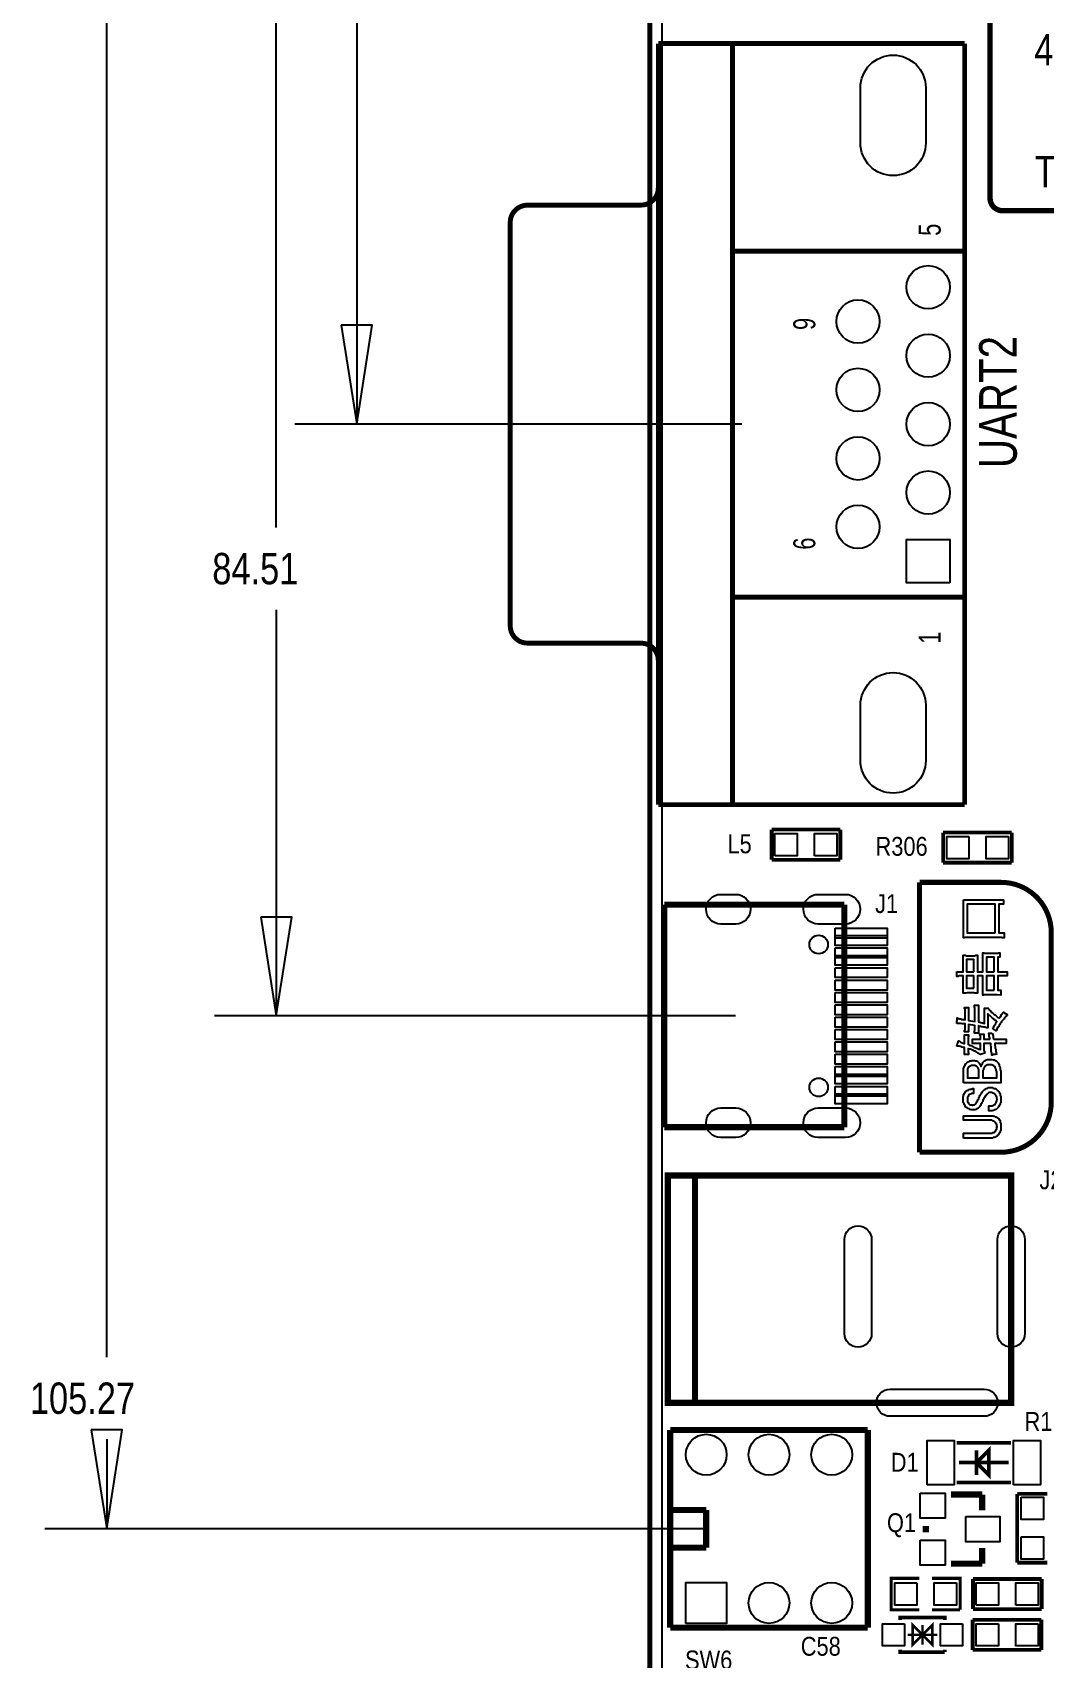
# Model space of a CAD drawing. Extents: x -25 to 204, y -24 to 158.
# Drawn here: x -25 to 16, y 9.5 to 75.3 of the extents above; entities that cross this region are included whole.
import ezdxf
from ezdxf.enums import TextEntityAlignment as Align

# ---------------------------------------------------------------- set-up
doc = ezdxf.new("R2010")
doc.units = 0
for name, color, linetype in [('BG_DESIGN_OUTLINE', 85, 'CONTINUOUS'), ('BG_DIMENSION', 2, 'CONTINUOUS'), ('BG_OUTLINE', 3, 'CONTINUOUS'), ('BG_SILKSCREEN_TOP', 7, 'CONTINUOUS'), ('PG_SILKSCREEN_TOP', 254, 'CONTINUOUS'), ('PIN_SOLDERMASK_TOP', 92, 'CONTINUOUS'), ('RD_SILKSCREEN_TOP', 7, 'CONTINUOUS'), ('RKI_ALL', 43, 'CONTINUOUS')]:
    doc.layers.add(name, color=color, linetype=linetype)

msp = doc.modelspace()

# ---------------------------------------------------------------- linework, layer by layer
at = {"layer": 'BG_DESIGN_OUTLINE'}
msp.add_lwpolyline([(0.007595, 117.940607), (0.007595, 2.004593, 0.414214), (2.039595, -0.027407), (173.975497, -0.027407, 0.414218), (176.007497, 2.004593), (176.007497, 117.940607, 0.414214), (173.975497, 119.972607), (2.039595, 119.972607, 0.414209)], format="xyb", close=True, dxfattribs=at)
at = {"layer": 'BG_DIMENSION'}
for points in [[(-21.980093, 21.654491), (-21.980093, 119.972607)], [(-15.116607, 55.225188), (-15.116607, 119.972607)], [(-11.859311, 80.148709), (-11.859311, 59.408593)], [(-12.4841, 63.408611), (-11.859311, 59.408593), (-11.234395, 63.408611), (-12.4841, 63.408611)], [(3.730498, 59.408593), (-14.359407, 59.408593)], [(-15.116607, 51.897788), (-15.116607, 35.458908)], [(-15.741396, 39.4589), (-15.116607, 35.458908), (-14.491691, 39.4589), (-15.741396, 39.4589)], [(3.480587, 35.458908), (-17.616703, 35.458908)], [(-22.605009, 18.704611), (-21.980093, 14.704593), (-21.355304, 18.704611), (-22.605009, 18.704611)], [(-21.980093, 18.327091), (-21.980093, 14.704593)], [(2.333498, 14.704593), (-24.480291, 14.704593)]]:
    msp.add_lwpolyline(points, dxfattribs=at)
at = {"layer": 'BG_OUTLINE', "const_width": 0.2032}
msp.add_lwpolyline([(0.007595, 117.940607), (0.007595, 2.004593, 0.414214), (2.039595, -0.027407), (173.975497, -0.027407, 0.414218), (176.007497, 2.004593), (176.007497, 117.940607, 0.414214), (173.975497, 119.972607), (2.039595, 119.972607, 0.414209), (0.007595, 117.940607)], format="xyb", dxfattribs=at)
at = {"layer": 'BG_SILKSCREEN_TOP'}
for points, const_width in [([(21.597595, 78.204593), (14.293291, 78.204593, 0.414184), (13.785291, 77.696593), (13.785291, 68.552593, 0.414204), (14.293291, 68.044593), (21.597595, 68.044593)], 0.219989), ([(14.231595, 40.866593, -0.414214), (16.263595, 38.834593)], 0.2032), ([(16.263595, 38.834593), (16.263595, 31.976593, -0.414218), (14.231595, 29.944593)], 0.2032)]:
    msp.add_lwpolyline(points, format="xyb", dxfattribs=dict(at, const_width=const_width))
at = {"layer": 'BG_SILKSCREEN_TOP', "const_width": 0.2032}
for points in [[(10.929595, 40.866593), (14.231595, 40.866593)], [(10.929595, 29.944593), (10.929595, 40.866593)], [(14.231595, 29.944593), (10.929595, 29.944593)]]:
    msp.add_lwpolyline(points, dxfattribs=at)
at = {"layer": 'BG_SILKSCREEN_TOP'}
for points in [[(12.715011, 40.158695), (12.754889, 40.158695), (12.794996, 40.158695), (12.834899, 40.158695), (12.875006, 40.158695), (12.934899, 40.158695), (12.974803, 40.158695), (13.015011, 40.158695), (13.054813, 40.158695), (13.074904, 40.158695), (13.994892, 40.158695), (14.034795, 40.158695), (14.074902, 40.158695), (14.114805, 40.158695), (14.154912, 40.158695), (14.214907, 40.158695), (14.254988, 40.158695), (14.294891, 40.158695), (14.334998, 40.158695), (14.334998, 39.978609), (14.134795, 39.978609), (14.134795, 38.818591), (14.35481, 38.818591), (14.35481, 38.618693), (14.314907, 38.618693), (14.2748, 38.618693), (14.234897, 38.638505), (14.19479, 38.638505), (14.134795, 38.638505), (14.094993, 38.638505), (14.054811, 38.638505), (14.015009, 38.638505), (13.994892, 38.638505), (13.074904, 38.638505), (13.034797, 38.638505), (12.994894, 38.638505), (12.954787, 38.638505), (12.894793, 38.638505), (12.854889, 38.638505), (12.814808, 38.638505), (12.774905, 38.638505), (12.734798, 38.618693), (12.715011, 38.618693)], [(13.994892, 38.818591), (13.994892, 39.978609), (12.854889, 39.978609), (12.854889, 38.818591)], [(12.434799, 37.258498), (12.475007, 37.238711), (12.514809, 37.238711), (12.554991, 37.238711), (12.594793, 37.238711), (12.654788, 37.238711), (12.694895, 37.238711), (12.694895, 37.918593), (12.734798, 37.918593), (12.774905, 37.918593), (12.834899, 37.898603), (12.875006, 37.898603), (12.914909, 37.898603), (12.954787, 37.898603), (12.974803, 37.898603), (13.034797, 37.898603), (13.074904, 37.898603), (13.114807, 37.898603), (13.154889, 37.898603), (13.214909, 37.918593), (13.25499, 37.918593), (13.274802, 37.918593), (13.274802, 37.238711), (13.494791, 37.238711), (13.494791, 38.018491), (13.534898, 38.018491), (13.574801, 37.998705), (13.614908, 37.998705), (13.674903, 37.998705), (13.715009, 37.998705), (13.754887, 37.998705), (13.814806, 37.998705), (13.854913, 37.998705), (13.914907, 37.998705), (13.954811, 37.998705), (13.994892, 37.998705), (14.034795, 37.998705), (14.094993, 37.998705), (14.134795, 38.018491), (14.175003, 38.018491), (14.175003, 37.838609), (14.094993, 37.838609), (14.094993, 37.238711), (14.134795, 37.238711), (14.19479, 37.238711), (14.234897, 37.238711), (14.2748, 37.238711), (14.334998, 37.238711), (14.374901, 37.238711), (14.415008, 37.238711), (14.454911, 37.238711), (14.475003, 37.238711), (14.475003, 37.078691), (14.434795, 37.078691), (14.374901, 37.078691), (14.334998, 37.078691), (14.294891, 37.078691), (14.254988, 37.078691), (14.214907, 37.078691), (14.154912, 37.078691), (14.114805, 37.078691), (14.094993, 37.078691), (14.094993, 36.498505), (14.214907, 36.498505), (14.214907, 36.298607), (14.054811, 36.318393), (13.994892, 36.318393), (13.934897, 36.318393), (13.875004, 36.318393), (13.814806, 36.318393), (13.754887, 36.318393), (13.715009, 36.318393), (13.674903, 36.318393), (13.634999, 36.318393), (13.594791, 36.318393), (13.554989, 36.318393), (13.534898, 36.318393), (13.514807, 36.298607), (13.494791, 36.298607), (13.494791, 37.078691), (13.274802, 37.078691), (13.274802, 36.378591), (13.214909, 36.378591), (13.175005, 36.378591), (13.134797, 36.398505), (13.094995, 36.398505), (13.034797, 36.398505), (12.994894, 36.398505), (12.974803, 36.398505), (12.934899, 36.398505), (12.894793, 36.398505), (12.854889, 36.398505), (12.794996, 36.378591), (12.754889, 36.378591), (12.715011, 36.378591), (12.694895, 36.378591), (12.694895, 37.078691), (12.654788, 37.078691), (12.61491, 37.078691), (12.554991, 37.078691), (12.514809, 37.078691), (12.475007, 37.0586), (12.434799, 37.0586)], [(13.134797, 37.238711), (13.134797, 37.738609), (12.834899, 37.738609), (12.834899, 37.238711)], [(13.954811, 37.238711), (13.954811, 37.838609), (13.634999, 37.838609), (13.634999, 37.238711)], [(13.134797, 36.578489), (13.134797, 37.078691), (12.834899, 37.078691), (12.834899, 36.578489)], [(13.954811, 36.498505), (13.954811, 37.078691), (13.634999, 37.078691), (13.634999, 36.498505)], [(12.434799, 35.158705), (12.434799, 35.198609), (12.434799, 35.23869), (12.45489, 35.278593), (12.45489, 35.318395), (12.45489, 35.378593), (12.475007, 35.358603), (12.514809, 35.358603), (12.554991, 35.338512), (12.594793, 35.338512), (12.635001, 35.318395), (12.694895, 35.318395), (12.754889, 35.318395), (12.774905, 35.298609), (12.774905, 35.578491), (12.774905, 35.618699), (12.774905, 35.658603), (12.774905, 35.718496), (12.754889, 35.758603), (12.754889, 35.798506), (12.914909, 35.798506), (12.914909, 35.758603), (12.914909, 35.718496), (12.914909, 35.678593), (12.914909, 35.638511), (12.914909, 35.578491), (12.914909, 35.278593), (13.175005, 35.23869), (13.175005, 35.678593), (13.175005, 35.738587), (13.175005, 35.778694), (13.154889, 35.818597), (13.154889, 35.858399), (13.154889, 35.898607), (13.314909, 35.898607), (13.314909, 35.858399), (13.314909, 35.818597), (13.314909, 35.778694), (13.314909, 35.738587), (13.314909, 35.678593), (13.314909, 35.218599), (13.554989, 35.158705), (13.554989, 35.778694), (13.715009, 35.778694), (13.715009, 35.758603), (13.754887, 35.718496), (13.774903, 35.678593), (13.814806, 35.658603), (13.834897, 35.618699), (13.854913, 35.598608), (13.894791, 35.578491), (13.914907, 35.558501), (13.954811, 35.518598), (13.994892, 35.498507), (14.015009, 35.478491), (14.054811, 35.438588), (14.094993, 35.398507), (14.154912, 35.378593), (14.175003, 35.398507), (14.19479, 35.418497), (14.214907, 35.438588), (14.234897, 35.478491), (14.254988, 35.518598), (14.294891, 35.578491), (14.334998, 35.618699), (14.374901, 35.598608), (14.394891, 35.558501), (14.434795, 35.538689), (14.475003, 35.518598), (14.494789, 35.498507), (14.454911, 35.478491), (14.434795, 35.438588), (14.415008, 35.418497), (14.374901, 35.378593), (14.35481, 35.338512), (14.314907, 35.298609), (14.294891, 35.278593), (14.254988, 35.23869), (14.234897, 35.198609), (14.19479, 35.158705), (14.175003, 35.118497), (14.154912, 35.078695), (14.134795, 35.038513), (14.094993, 34.998711), (14.074902, 34.958503), (14.054811, 34.918599), (14.054811, 34.878493), (14.034795, 34.858503), (13.994892, 34.878493), (13.954811, 34.898609), (13.914907, 34.938487), (13.894791, 34.958503), (13.914907, 34.958503), (13.914907, 34.978594), (13.934897, 35.018497), (13.954811, 35.058604), (13.974801, 35.098507), (14.015009, 35.158705), (14.034795, 35.218599), (14.054811, 35.23869), (14.034795, 35.258502), (13.994892, 35.278593), (13.974801, 35.298609), (13.934897, 35.318395), (13.914907, 35.358603), (13.875004, 35.378593), (13.834897, 35.418497), (13.794994, 35.458705), (13.754887, 35.478491), (13.715009, 35.518598), (13.694893, 35.538689), (13.694893, 34.978594), (13.634999, 34.978594), (13.574801, 34.998711), (13.534898, 34.998711), (13.475005, 35.018497), (13.434797, 35.018497), (13.394893, 35.038513), (13.354812, 35.038513), (13.335, 35.058604), (13.314909, 35.058604), (13.314909, 34.998711), (13.314909, 34.938487), (13.314909, 34.878493), (13.314909, 34.838589), (13.314909, 34.798508), (13.314909, 34.778696), (13.314909, 34.758605), (13.154889, 34.758605), (13.154889, 34.778696), (13.154889, 34.818599), (13.154889, 34.838589), (13.175005, 34.898609), (13.175005, 34.938487), (13.175005, 34.998711), (13.175005, 35.058604), (13.175005, 35.078695), (12.914909, 35.118497), (12.914909, 35.058604), (12.914909, 34.998711), (12.914909, 34.958503), (12.914909, 34.898609), (12.914909, 34.878493), (12.914909, 34.838589), (12.914909, 34.818599), (12.754889, 34.818599), (12.754889, 34.858503), (12.754889, 34.878493), (12.774905, 34.918599), (12.774905, 34.978594), (12.774905, 35.018497), (12.774905, 35.078695), (12.774905, 35.118497), (12.774905, 35.138589), (12.734798, 35.138589), (12.694895, 35.138589), (12.674905, 35.138589), (12.61491, 35.158705), (12.574803, 35.158705), (12.514809, 35.158705), (12.475007, 35.158705)], [(12.434799, 34.238692), (12.45489, 34.298611), (12.475007, 34.358605), (12.494793, 34.398509), (12.494793, 34.43859), (12.514809, 34.458707), (12.5349, 34.43859), (12.574803, 34.418499), (12.594793, 34.398509), (12.635001, 34.378595), (12.694895, 34.358605), (12.734798, 34.338489), (12.754889, 34.338489), (12.754889, 34.458707), (12.754889, 34.498509), (12.754889, 34.538691), (12.754889, 34.578493), (12.754889, 34.638488), (12.754889, 34.678595), (12.754889, 34.698711), (12.914909, 34.698711), (12.914909, 34.638488), (12.894793, 34.59861), (12.894793, 34.538691), (12.894793, 34.498509), (12.894793, 34.478493), (12.894793, 34.458707), (12.894793, 34.298611), (12.914909, 34.298611), (12.954787, 34.278595), (12.974803, 34.258504), (13.015011, 34.258504), (13.054813, 34.238692), (13.094995, 34.218601), (13.134797, 34.198611), (13.175005, 34.178494), (13.234899, 34.158707), (13.274802, 34.138591), (13.335, 34.118601), (13.394893, 34.098509), (13.394893, 34.338489), (13.335, 34.338489), (13.294893, 34.338489), (13.234899, 34.338489), (13.194792, 34.338489), (13.154889, 34.338489), (13.114807, 34.338489), (13.074904, 34.338489), (13.074904, 34.5186), (13.114807, 34.5186), (13.134797, 34.5186), (13.175005, 34.5186), (13.234899, 34.5186), (13.274802, 34.5186), (13.335, 34.5186), (13.394893, 34.5186), (13.394893, 34.558503), (13.394893, 34.59861), (13.394893, 34.638488), (13.374903, 34.698711), (13.374903, 34.718498), (13.534898, 34.718498), (13.534898, 34.678595), (13.534898, 34.638488), (13.534898, 34.59861), (13.534898, 34.538691), (13.534898, 34.5186), (13.774903, 34.5186), (13.774903, 34.558503), (13.754887, 34.59861), (13.754887, 34.638488), (13.754887, 34.678595), (13.734796, 34.738589), (13.734796, 34.758605), (13.774903, 34.758605), (13.834897, 34.758605), (13.875004, 34.738589), (13.894791, 34.738589), (13.894791, 34.718498), (13.894791, 34.678595), (13.914907, 34.638488), (13.914907, 34.578493), (13.934897, 34.538691), (13.934897, 34.5186), (13.994892, 34.5186), (14.054811, 34.5186), (14.114805, 34.5186), (14.154912, 34.5186), (14.19479, 34.5186), (14.254988, 34.5186), (14.294891, 34.5186), (14.334998, 34.5186), (14.374901, 34.5186), (14.394891, 34.5186), (14.434795, 34.5186), (14.434795, 34.338489), (14.394891, 34.338489), (14.334998, 34.338489), (14.294891, 34.338489), (14.254988, 34.338489), (14.19479, 34.338489), (14.154912, 34.338489), (14.114805, 34.338489), (14.074902, 34.338489), (14.034795, 34.338489), (13.994892, 34.338489), (13.974801, 34.338489), (13.974801, 34.278595), (13.994892, 34.218601), (13.994892, 34.158707), (14.015009, 34.098509), (14.015009, 34.058606), (14.015009, 34.018499), (14.034795, 33.978596), (14.034795, 33.958505), (14.034795, 33.938489), (14.054811, 33.918703), (13.994892, 33.898611), (13.954811, 33.898611), (13.914907, 33.898611), (13.875004, 33.878495), (13.854913, 33.878495), (13.854913, 33.898611), (13.854913, 33.938489), (13.854913, 33.958505), (13.834897, 33.998687), (13.834897, 34.038489), (13.834897, 34.098509), (13.834897, 34.138591), (13.834897, 34.198611), (13.814806, 34.258504), (13.814806, 34.318397), (13.814806, 34.338489), (13.534898, 34.338489), (13.534898, 34.278595), (13.534898, 34.238692), (13.534898, 34.178494), (13.534898, 34.138591), (13.534898, 34.078697), (13.554989, 34.038489), (13.554989, 34.018499), (13.554989, 33.978596), (13.574801, 33.958505), (13.394893, 33.898611), (13.374903, 33.918703), (13.335, 33.938489), (13.294893, 33.958505), (13.25499, 33.998687), (13.214909, 34.018499), (13.194792, 34.038489), (13.154889, 34.038489), (13.114807, 34.058606), (13.074904, 34.078697), (13.015011, 34.098509), (12.974803, 34.118601), (12.934899, 34.118601), (12.894793, 34.138591), (12.894793, 34.098509), (12.894793, 34.058606), (12.894793, 34.018499), (12.914909, 33.958505), (12.914909, 33.918703), (12.914909, 33.898611), (12.754889, 33.898611), (12.754889, 33.938489), (12.754889, 33.978596), (12.754889, 34.018499), (12.754889, 34.078697), (12.754889, 34.118601), (12.754889, 34.158707), (12.754889, 34.178494), (12.715011, 34.178494), (12.654788, 34.198611), (12.61491, 34.218601), (12.574803, 34.218601), (12.5349, 34.238692), (12.494793, 34.238692), (12.45489, 34.238692)], [(12.715011, 32.758609), (12.715011, 33.218603), (12.715011, 33.258506), (12.715011, 33.318399), (12.715011, 33.358607), (12.734798, 33.398511), (12.754889, 33.438592), (12.774905, 33.478495), (12.794996, 33.518602), (12.814808, 33.538693), (12.854889, 33.578495), (12.894793, 33.598612), (12.934899, 33.618703), (12.974803, 33.63849), (13.015011, 33.63849), (13.054813, 33.658607), (13.094995, 33.658607), (13.154889, 33.658607), (13.194792, 33.63849), (13.234899, 33.63849), (13.274802, 33.618703), (13.294893, 33.598612), (13.314909, 33.578495), (13.354812, 33.538693), (13.374903, 33.498511), (13.394893, 33.478495), (13.41501, 33.438592), (13.41501, 33.418501), (13.434797, 33.458709), (13.454888, 33.498511), (13.475005, 33.538693), (13.494791, 33.578495), (13.534898, 33.618703), (13.554989, 33.63849), (13.594791, 33.658607), (13.634999, 33.678597), (13.674903, 33.698688), (13.734796, 33.698688), (13.754887, 33.698688), (13.814806, 33.698688), (13.854913, 33.698688), (13.914907, 33.678597), (13.954811, 33.678597), (13.994892, 33.658607), (14.015009, 33.63849), (14.054811, 33.618703), (14.074902, 33.598612), (14.114805, 33.558505), (14.134795, 33.518602), (14.154912, 33.478495), (14.154912, 33.458709), (14.175003, 33.418501), (14.19479, 33.358607), (14.19479, 33.318399), (14.19479, 33.278597), (14.214907, 33.218603), (14.214907, 33.198587), (14.214907, 32.758609)], [(12.875006, 33.278597), (12.875006, 32.958507), (13.335, 32.958507), (13.335, 33.298613), (13.294893, 33.378597), (13.25499, 33.418501), (13.175005, 33.458709), (13.034797, 33.458709), (12.954787, 33.418501), (12.934899, 33.398511), (12.914909, 33.398511), (12.875006, 33.318399)], [(13.494791, 33.178496), (13.494791, 32.958507), (14.054811, 32.958507), (14.054811, 33.198587), (14.034795, 33.258506), (14.034795, 33.298613), (13.994892, 33.378597), (13.994892, 33.398511), (13.954811, 33.418501), (13.934897, 33.438592), (13.854913, 33.478495), (13.654811, 33.478495), (13.634999, 33.458709), (13.594791, 33.438592), (13.574801, 33.398511), (13.554989, 33.398511), (13.514807, 33.318399), (13.514807, 33.278597), (13.494791, 33.238694)], [(12.694895, 31.9786), (12.694895, 32.018503), (12.694895, 32.05861), (12.694895, 32.078701), (12.694895, 32.138595), (12.694895, 32.178498), (12.715011, 32.238696), (12.715011, 32.278599), (12.734798, 32.298589), (12.754889, 32.338493), (12.774905, 32.378599), (12.794996, 32.398487), (12.814808, 32.418503), (12.854889, 32.438594), (12.894793, 32.458711), (12.934899, 32.478497), (12.974803, 32.498513), (13.015011, 32.498513), (13.074904, 32.518604), (13.114807, 32.518604), (13.114807, 32.318503), (13.074904, 32.318503), (13.034797, 32.318503), (12.994894, 32.298589), (12.954787, 32.278599), (12.934899, 32.278599), (12.914909, 32.238696), (12.894793, 32.198589), (12.875006, 32.178498), (12.875006, 32.118605), (12.875006, 32.078701), (12.875006, 32.038493), (12.875006, 31.998691), (12.894793, 31.958509), (12.914909, 31.918707), (12.954787, 31.878499), (12.994894, 31.858509), (13.034797, 31.858509), (13.074904, 31.838595), (13.114807, 31.858509), (13.154889, 31.858509), (13.194792, 31.89859), (13.214909, 31.89859), (13.214909, 31.918707), (13.234899, 31.938493), (13.25499, 31.9786), (13.274802, 32.018503), (13.294893, 32.05861), (13.335, 32.118605), (13.335, 32.158711), (13.354812, 32.198589), (13.374903, 32.238696), (13.394893, 32.278599), (13.434797, 32.318503), (13.454888, 32.358609), (13.475005, 32.398487), (13.494791, 32.418503), (13.534898, 32.458711), (13.554989, 32.478497), (13.594791, 32.498513), (13.634999, 32.518604), (13.674903, 32.538695), (13.715009, 32.558507), (13.754887, 32.558507), (13.794994, 32.558507), (13.834897, 32.558507), (13.875004, 32.558507), (13.914907, 32.538695), (13.954811, 32.518604), (13.994892, 32.518604), (14.034795, 32.498513), (14.074902, 32.458711), (14.094993, 32.438594), (14.134795, 32.398487), (14.154912, 32.378599), (14.175003, 32.338493), (14.19479, 32.298589), (14.19479, 32.258508), (14.214907, 32.218605), (14.214907, 32.158711), (14.214907, 32.118605), (14.214907, 32.078701), (14.214907, 32.038493), (14.214907, 31.9786), (14.214907, 31.938493), (14.19479, 31.89859), (14.175003, 31.858509), (14.154912, 31.818605), (14.134795, 31.798489), (14.114805, 31.758611), (14.094993, 31.738595), (14.074902, 31.718504), (14.034795, 31.678601), (13.994892, 31.658611), (13.954811, 31.658611), (13.914907, 31.638494), (13.875004, 31.618707), (13.834897, 31.618707), (13.794994, 31.618707), (13.734796, 31.618707), (13.734796, 31.818605), (13.794994, 31.818605), (13.834897, 31.818605), (13.875004, 31.818605), (13.914907, 31.838595), (13.954811, 31.858509), (13.994892, 31.878499), (13.994892, 31.89859), (14.015009, 31.938493), (14.034795, 31.958509), (14.054811, 32.018503), (14.054811, 32.05861), (14.074902, 32.078701), (14.054811, 32.138595), (14.054811, 32.178498), (14.034795, 32.218605), (14.015009, 32.258508), (13.994892, 32.278599), (13.994892, 32.298589), (13.954811, 32.318503), (13.914907, 32.338493), (13.875004, 32.358609), (13.834897, 32.358609), (13.814806, 32.358609), (13.774903, 32.358609), (13.734796, 32.358609), (13.694893, 32.318503), (13.654811, 32.298589), (13.654811, 32.278599), (13.614908, 32.258508), (13.594791, 32.218605), (13.574801, 32.198589), (13.554989, 32.158711), (13.534898, 32.118605), (13.514807, 32.05861), (13.494791, 32.05861), (13.494791, 31.998691), (13.454888, 31.958509), (13.434797, 31.918707), (13.41501, 31.878499), (13.394893, 31.838595), (13.374903, 31.798489), (13.354812, 31.778397), (13.335, 31.758611), (13.294893, 31.718504), (13.25499, 31.698692), (13.214909, 31.678601), (13.175005, 31.658611), (13.134797, 31.658611), (13.094995, 31.658611), (13.054813, 31.658611), (13.015011, 31.658611), (12.974803, 31.678601), (12.934899, 31.698692), (12.894793, 31.718504), (12.854889, 31.738595), (12.834899, 31.758611), (12.794996, 31.778397), (12.774905, 31.818605), (12.754889, 31.858509), (12.734798, 31.89859), (12.715011, 31.938493)], [(12.715011, 30.518608), (12.715011, 30.718506), (13.774903, 30.718506), (13.834897, 30.718506), (13.875004, 30.718506), (13.914907, 30.738597), (13.954811, 30.738597), (13.974801, 30.778399), (13.994892, 30.778399), (14.015009, 30.818607), (14.034795, 30.858511), (14.054811, 30.898592), (14.054811, 30.938495), (14.074902, 30.978602), (14.054811, 31.018505), (14.054811, 31.058612), (14.034795, 31.09849), (14.015009, 31.138597), (13.994892, 31.158688), (13.974801, 31.1785), (13.934897, 31.198591), (13.894791, 31.218607), (13.854913, 31.238393), (13.794994, 31.238393), (13.774903, 31.238393), (12.715011, 31.238393), (12.715011, 31.418505), (13.774903, 31.418505), (13.814806, 31.418505), (13.875004, 31.418505), (13.914907, 31.418505), (13.954811, 31.398489), (13.994892, 31.378703), (14.034795, 31.378703), (14.054811, 31.358611), (14.094993, 31.318505), (14.134795, 31.298591), (14.154912, 31.25851), (14.175003, 31.238393), (14.19479, 31.198591), (14.19479, 31.158688), (14.214907, 31.118607), (14.214907, 31.058612), (14.214907, 31.018505), (14.214907, 30.978602), (14.214907, 30.918709), (14.214907, 30.878501), (14.214907, 30.818607), (14.19479, 30.778399), (14.175003, 30.738597), (14.154912, 30.698694), (14.134795, 30.678603), (14.114805, 30.638496), (14.094993, 30.638496), (14.074902, 30.598593), (14.034795, 30.578603), (13.994892, 30.558511), (13.954811, 30.538699), (13.914907, 30.538699), (13.875004, 30.518608), (13.834897, 30.518608), (13.774903, 30.518608)]]:
    msp.add_lwpolyline(points, close=True, dxfattribs=at)
at = {"layer": 'PG_SILKSCREEN_TOP'}
for points, const_width in [([(0.357911, 74.808588), (12.758014, 74.808588)], 0.199898), ([(0.357911, 44.008599), (0.357911, 74.808588)], 0.199898), ([(3.357905, 44.008599), (3.357905, 74.808588)], 0.199898), ([(12.758014, 74.808588), (12.758014, 44.008599)], 0.199898), ([(3.357905, 66.408605), (12.758014, 66.408605)], 0.199898), ([(3.357905, 52.408582), (12.758014, 52.408582)], 0.199898), ([(12.758014, 44.008599), (0.357911, 44.008599)], 0.199898), ([(4.941799, 43.000193), (7.723099, 43.000193)], 0.1524), ([(4.941799, 41.780993), (4.941799, 43.000193)], 0.1524), ([(7.723099, 43.000193), (7.723099, 41.780993)], 0.1524), ([(11.885193, 41.661791), (11.885193, 42.880991)], 0.1524), ([(11.885193, 42.880991), (14.666493, 42.880991)], 0.1524), ([(14.666493, 42.880991), (14.666493, 41.661791)], 0.1524), ([(7.723099, 41.780993), (4.941799, 41.780993)], 0.1524), ([(14.666493, 41.661791), (11.885193, 41.661791)], 0.1524), ([(0.595224, 30.958206), (0.595224, 39.960017)], 0.248895), ([(0.595224, 39.960017), (7.887513, 39.960017)], 0.248895), ([(7.887513, 39.960017), (7.887513, 30.958206)], 0.248895), ([(7.887513, 30.958206), (0.595224, 30.958206)], 0.248895), ([(0.739597, 29.007333), (14.639595, 29.007333), (14.639595, 19.807352), (0.739597, 19.807352), (0.739597, 29.007333)], 0.254), ([(1.839595, 28.907334), (1.839595, 19.907352)], 0.254), ([(0.833603, 10.704601), (0.833603, 18.704585)], 0.254), ([(0.833603, 18.704585), (8.833587, 18.704585)], 0.254), ([(8.833587, 18.704585), (8.833587, 10.704601)], 0.254), ([(12.433605, 18.183301), (14.6336, 18.183301)], 0.150012), ([(13.733602, 16.883304), (13.733602, 17.883302), (13.233603, 17.383303), (13.733602, 16.883304)], 0.150012), ([(13.233603, 16.883304), (13.233603, 17.883302)], 0.150012), ([(12.533605, 17.383303), (14.533601, 17.383303)], 0.150012), ([(12.433605, 16.583304), (14.6336, 16.583304)], 0.150012), ([(13.469595, 16.088411), (12.199595, 16.088411)], 0.254), ([(13.469595, 15.453411), (13.469595, 16.088411)], 0.254), ([(14.884349, 13.335), (14.884349, 16.1163)], 0.1524), ([(14.884349, 16.1163), (16.103549, 16.1163)], 0.1524), ([(2.293595, 15.466593), (0.833603, 15.466593)], 0.254), ([(2.293595, 13.942593), (2.293595, 15.466593)], 0.254), ([(11.183595, 14.818411), (11.183595, 14.564411)], 0.254), ([(0.833603, 13.942593), (2.293595, 13.942593)], 0.254), ([(13.469595, 13.929411), (13.469595, 13.294411)], 0.254), ([(13.469595, 13.294411), (12.199595, 13.294411)], 0.254), ([(16.103549, 13.335), (14.884349, 13.335)], 0.1524), ([(10.922, 11.43), (9.779, 11.43), (9.779, 12.7), (10.922, 12.7)], 0.127), ([(11.43, 12.7), (12.573, 12.7), (12.573, 11.43)], 0.127), ([(13.093675, 12.674549), (15.874975, 12.674549)], 0.1524), ([(13.093675, 11.455349), (13.093675, 12.674549)], 0.1524), ([(15.874975, 12.674549), (15.874975, 11.455349)], 0.1524), ([(11.948998, 11.013999), (11.948998, 11.113999), (10.149002, 11.113999), (10.149002, 11.013999)], 0.150012), ([(12.573, 11.43), (11.43, 11.43)], 0.127), ([(15.874975, 11.455349), (13.093675, 11.455349)], 0.1524), ([(8.833587, 10.704601), (0.833603, 10.704601)], 0.254), ([(11.049, 10.414), (11.448999, 10.813999), (11.448999, 10.014001), (11.049, 10.414), (10.649001, 10.014001), (10.649001, 10.813999), (11.049, 10.414)], 0.1), ([(11.049, 10.813999), (11.049, 10.014001)], 0.1), ([(13.081025, 9.804425), (13.081025, 11.023625)], 0.1524), ([(13.081025, 11.023625), (15.862325, 11.023625)], 0.1524), ([(15.862325, 11.023625), (15.862325, 9.804425)], 0.1524), ([(11.948998, 9.714001), (10.149002, 9.714001), (10.149002, 9.814001)], 0.150012), ([(11.648999, 10.414), (10.449001, 10.414)], 0.1), ([(11.948998, 9.714001), (11.948998, 9.814001)], 0.150012), ([(15.862325, 9.804425), (13.081025, 9.804425)], 0.1524)]:
    msp.add_lwpolyline(points, dxfattribs=dict(at, const_width=const_width))
at = {"layer": 'PG_SILKSCREEN_TOP', "const_width": 0.199898}
for points in [[(-4.947107, 68.268596), (-0.342087, 68.273701, 0.414239), (0.352908, 68.968696)], [(-5.642102, 51.243484), (-5.642102, 67.573703, -0.414164), (-4.947107, 68.268596)], [(-0.342087, 50.543485), (-4.947107, 50.548591, -0.414164), (-5.642102, 51.243484)], [(0.352908, 49.848491, 0.414239), (-0.342087, 50.543485)]]:
    msp.add_lwpolyline(points, format="xyb", dxfattribs=at)
at = {"layer": 'PIN_SOLDERMASK_TOP'}
for points in [[(11.178794, 73.02119), (11.178794, 70.78599, -1), (8.537194, 70.78599), (8.537194, 73.02119, -1)], [(11.178616, 48.031197), (11.178616, 45.795997, -1), (8.537016, 45.795997), (8.537016, 48.031197, -1)], [(3.486125, 39.179652), (2.885923, 39.179652, -1), (2.885923, 40.379548), (3.486125, 40.379548, -1)], [(7.927073, 39.179652), (6.826974, 39.179652, -1), (6.826974, 40.379548), (7.927073, 40.379548, -1)], [(3.486125, 30.538674), (2.885923, 30.538674, -1), (2.885923, 31.73857), (3.486125, 31.73857, -1)], [(7.927073, 30.538674), (6.826974, 30.538674, -1), (6.826974, 31.73857), (7.927073, 31.73857, -1)], [(8.989657, 26.412342), (8.989657, 22.602342, -1), (7.889557, 22.602342), (7.889557, 26.412342, -1)], [(15.189644, 26.412342), (15.189644, 22.602342, -1), (14.089545, 22.602342), (14.089545, 26.412342, -1)], [(9.734601, 20.357401), (13.544601, 20.357401, -1), (13.544601, 19.257302), (9.734601, 19.257302, -1)]]:
    msp.add_lwpolyline(points, format="xyb", close=True, dxfattribs=at)
for points in [[(12.154205, 52.992299), (10.401605, 52.992299), (10.401605, 54.744899), (12.154205, 54.744899)], [(5.076038, 41.940632), (5.076038, 42.840529), (5.975934, 42.840529), (5.975934, 41.940632)], [(6.676238, 41.940632), (6.676238, 42.840529), (7.576134, 42.840529), (7.576134, 41.940632)], [(12.932042, 42.721339), (12.932042, 41.821443), (12.032145, 41.821443), (12.032145, 42.721339)], [(14.532242, 42.721339), (14.532242, 41.821443), (13.632345, 41.821443), (13.632345, 42.721339)], [(7.515669, 39.009422), (9.615767, 39.009422), (9.615767, 38.609422), (7.515669, 38.609422)], [(7.515669, 38.7096), (9.615767, 38.7096), (9.615767, 38.309601), (7.515669, 38.309601)], [(7.515669, 38.209322), (9.615767, 38.209322), (9.615767, 37.809322), (7.515669, 37.809322)], [(7.515669, 37.9095), (9.615767, 37.9095), (9.615767, 37.509501), (7.515669, 37.509501)], [(7.515669, 37.409222), (9.615767, 37.409222), (9.615767, 37.009222), (7.515669, 37.009222)], [(7.515669, 36.908816), (9.615767, 36.908816), (9.615767, 36.508817), (7.515669, 36.508817)], [(7.515669, 36.408411), (9.615767, 36.408411), (9.615767, 36.008412), (7.515669, 36.008412)], [(7.515669, 35.908005), (9.615767, 35.908005), (9.615767, 35.508006), (7.515669, 35.508006)], [(7.515669, 35.410216), (9.615767, 35.410216), (9.615767, 35.010217), (7.515669, 35.010217)], [(7.515669, 34.909811), (9.615767, 34.909811), (9.615767, 34.509812), (7.515669, 34.509812)], [(7.515669, 34.409405), (9.615767, 34.409405), (9.615767, 34.009406), (7.515669, 34.009406)], [(7.515669, 33.909), (9.615767, 33.909), (9.615767, 33.509001), (7.515669, 33.509001)], [(7.515669, 33.408722), (9.615767, 33.408722), (9.615767, 33.008722), (7.515669, 33.008722)], [(7.515669, 33.1089), (9.615767, 33.1089), (9.615767, 32.708901), (7.515669, 32.708901)], [(7.515669, 32.608622), (9.615767, 32.608622), (9.615767, 32.208622), (7.515669, 32.208622)], [(7.515669, 32.3088), (9.615767, 32.3088), (9.615767, 31.908801), (7.515669, 31.908801)], [(11.233582, 16.483305), (11.233582, 18.283301), (12.33358, 18.283301), (12.33358, 16.483305)], [(14.7336, 16.483305), (14.7336, 18.283301), (15.833598, 18.283301), (15.833598, 16.483305)], [(10.955744, 16.151161), (11.970245, 16.151161), (11.970245, 15.13666), (10.955744, 15.13666)], [(15.044001, 15.982048), (15.943897, 15.982048), (15.943897, 15.082152), (15.044001, 15.082152)], [(12.809944, 15.198661), (14.180045, 15.198661), (14.180045, 14.18416), (12.809944, 14.18416)], [(10.955744, 14.246161), (11.970245, 14.246161), (11.970245, 13.23166), (10.955744, 13.23166)], [(15.044001, 14.381848), (15.943897, 14.381848), (15.943897, 13.481952), (15.044001, 13.481952)], [(1.468095, 10.879099), (1.468095, 12.530099), (3.119095, 12.530099), (3.119095, 10.879099)], [(10.825848, 12.514948), (10.825848, 11.615052), (9.925952, 11.615052), (9.925952, 12.514948)], [(12.426048, 12.514948), (12.426048, 11.615052), (11.526152, 11.615052), (11.526152, 12.514948)], [(13.227914, 11.614988), (13.227914, 12.514885), (14.12781, 12.514885), (14.12781, 11.614988)], [(14.828114, 11.614988), (14.828114, 12.514885), (15.72801, 12.514885), (15.72801, 11.614988)], [(10.323995, 10.863999), (10.323995, 9.964001), (9.423997, 9.964001), (9.423997, 10.863999)], [(12.674003, 10.863999), (12.674003, 9.964001), (11.774005, 9.964001), (11.774005, 10.863999)], [(14.127874, 10.863974), (14.127874, 9.964077), (13.227977, 9.964077), (13.227977, 10.863974)], [(15.728074, 10.863974), (15.728074, 9.964077), (14.828177, 9.964077), (14.828177, 10.863974)]]:
    msp.add_lwpolyline(points, close=True, dxfattribs=at)
for centre, radius in [((11.277905, 64.948587), 0.8763), ((8.437905, 63.5635), 0.8763), ((11.277905, 62.178692), 0.8763), ((8.437905, 60.793681), 0.8763), ((11.277905, 59.408593), 0.8763), ((8.437905, 58.023506), 0.8763), ((11.277905, 56.638495), 0.8763), ((8.437905, 55.253687), 0.8763), ((6.846113, 38.349606), 0.375044), ((6.846113, 32.568617), 0.375044), ((2.293595, 17.704587), 0.8255), ((4.833595, 17.704587), 0.8255), ((7.373595, 17.704587), 0.8255), ((4.833595, 11.704599), 0.8255), ((7.373595, 11.704599), 0.8255)]:
    msp.add_circle(centre, radius, dxfattribs=at)
at = {"layer": 'RKI_ALL'}
msp.add_lwpolyline([(0.515595, 2.004593), (0.515595, 117.940607, -0.414207), (2.039595, 119.464607), (173.975497, 119.464607, -0.414214), (175.499497, 117.940607), (175.499497, 2.004593, -0.41422), (173.975497, 0.480593), (2.039595, 0.480593, -0.414214)], format="xyb", close=True, dxfattribs=at)

# ---------------------------------------------------------------- texts
at = {"layer": 'BG_DIMENSION', "width": 0.82}
for s, p in [('84.51', (-17.707407, 52.926488)), ('105.27', (-25.091593, 19.355791))]:
    msp.add_text(s, height=1.27, dxfattribs=at).set_placement(p)
at = {"layer": 'BG_SILKSCREEN_TOP', "width": 0.82}
for s, p in [('485_T', (15.578607, 73.927208)), ('T1INT', (15.594305, 68.992496))]:
    msp.add_text(s, height=1.27, dxfattribs=at).set_placement(p)
at = {"layer": 'BG_SILKSCREEN_TOP', "width": 0.8}
msp.add_text('UART2', height=1.524, rotation=90, dxfattribs=at).set_placement((14.866595, 57.630593))
at = {"layer": 'PG_SILKSCREEN_TOP', "width": 0.742857}
for s, p in [('5', (11.787937, 67.028593)), ('9', (6.707937, 63.218593)), ('6', (6.707937, 54.328593)), ('1', (11.787937, 50.518593))]:
    msp.add_text(s, height=0.889, rotation=90, dxfattribs=at).set_placement(p)
at = {"layer": 'RD_SILKSCREEN_TOP', "width": 0.866667}
for s, p in [('L5', (3.152902, 42.042791)), ('R306', (9.147607, 41.942004)), ('J1', (9.1313, 39.624)), ('J24', (15.7861, 28.448)), ('D1', (9.7663, 17.018)), ('C58', (6.120714, 9.570009)), ('SW6', (1.4351, 9.017))]:
    msp.add_text(s, height=0.762, dxfattribs=at).set_placement(p)
for s, p in [('R1', (15.748, 18.669)), ('Q1', (10.199599, 14.571497))]:
    msp.add_text(s, height=0.762, dxfattribs=at).set_placement(p, align=Align.CENTER)

doc.saveas('drawing.dxf')
